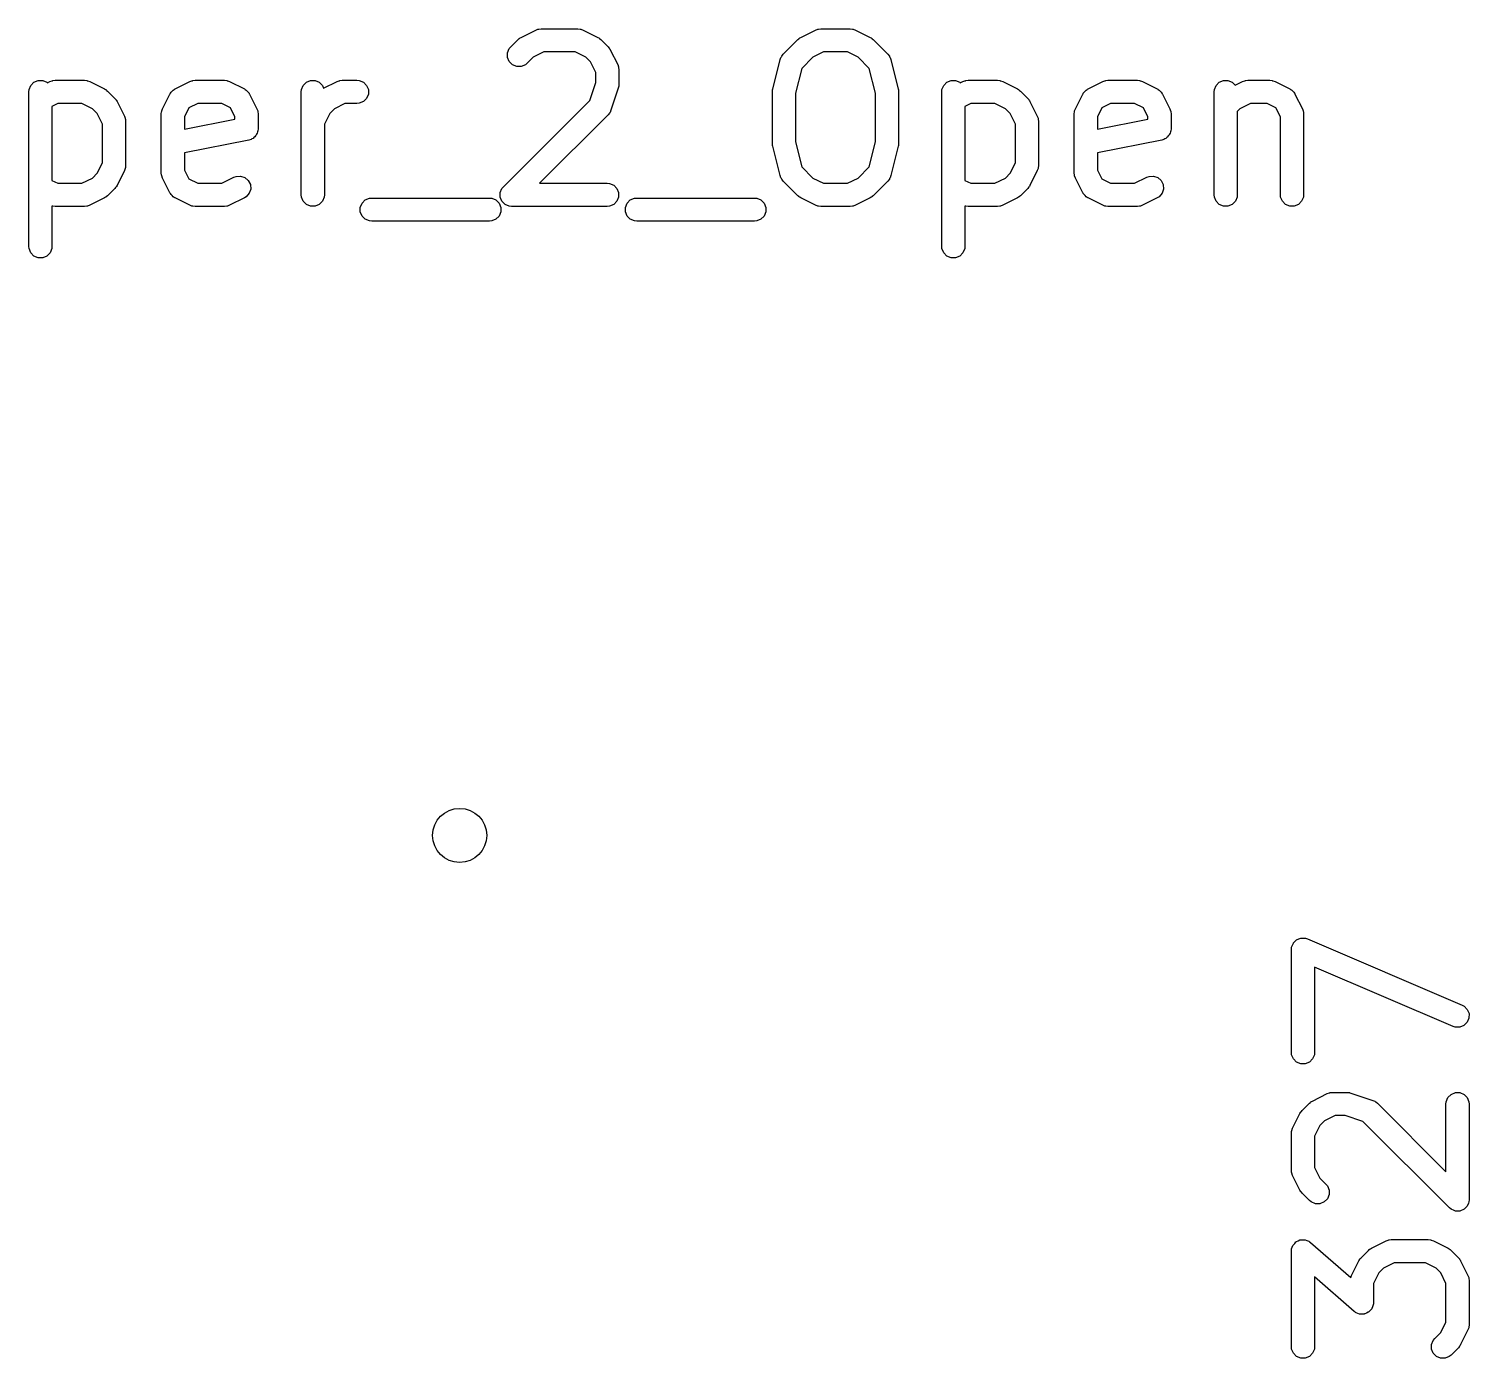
# Model space of a CAD drawing. Extents: x -0.92 to -0.05, y 0.08 to 3.3.
# Drawn here: x -0.4759 to -0.1091, y 2.5068 to 2.8455 of the extents above; entities that cross this region are included whole.
import ezdxf

# ---------------------------------------------------------------- set-up
doc = ezdxf.new("R2010")
doc.units = 0
doc.header["$MEASUREMENT"] = 0
doc.layers.add('BLACK', color=7, linetype='CONTINUOUS')

msp = doc.modelspace()

# ---------------------------------------------------------------- linework, layer by layer
at = {"layer": 'BLACK', "linetype": 'CONTINUOUS'}
for p, q in [((-0.35313, 2.84087), (-0.35125, 2.84274)), ((-0.35125, 2.84274), (-0.35103, 2.84293)), ((-0.35103, 2.84293), (-0.35097, 2.84298)), ((-0.35097, 2.84298), (-0.35089, 2.84304)), ((-0.35089, 2.84304), (-0.3508, 2.84311)), ((-0.3508, 2.84311), (-0.35073, 2.84314)), ((-0.35073, 2.84314), (-0.35048, 2.84329)), ((-0.35048, 2.84329), (-0.34673, 2.84517)), ((-0.34673, 2.84517), (-0.34619, 2.84537)), ((-0.34619, 2.84537), (-0.34609, 2.84538)), ((-0.34609, 2.84538), (-0.34599, 2.84542)), ((-0.34599, 2.84542), (-0.34541, 2.84548)), ((-0.34541, 2.84548), (-0.33604, 2.84548)), ((-0.33604, 2.84548), (-0.33546, 2.84542)), ((-0.33546, 2.84542), (-0.33537, 2.84538)), ((-0.33537, 2.84538), (-0.33526, 2.84537)), ((-0.33526, 2.84537), (-0.33472, 2.84517)), ((-0.33472, 2.84517), (-0.33097, 2.84329)), ((-0.33097, 2.84329), (-0.33072, 2.84314)), ((-0.33072, 2.84314), (-0.33065, 2.84311)), ((-0.33065, 2.84311), (-0.33057, 2.84304)), ((-0.33057, 2.84304), (-0.33048, 2.84298)), ((-0.33048, 2.84298), (-0.33043, 2.84293)), ((-0.33043, 2.84293), (-0.3302, 2.84274)), ((-0.3302, 2.84274), (-0.32833, 2.84087)), ((-0.28376, 2.83899), (-0.28001, 2.84274)), ((-0.28001, 2.84274), (-0.27978, 2.84293)), ((-0.27978, 2.84293), (-0.27973, 2.84298)), ((-0.27973, 2.84298), (-0.27964, 2.84304)), ((-0.27964, 2.84304), (-0.27956, 2.84311)), ((-0.27956, 2.84311), (-0.27949, 2.84314)), ((-0.27949, 2.84314), (-0.27924, 2.84329)), ((-0.27924, 2.84329), (-0.27549, 2.84517)), ((-0.27549, 2.84517), (-0.27495, 2.84537)), ((-0.27495, 2.84537), (-0.27485, 2.84538)), ((-0.27485, 2.84538), (-0.27475, 2.84542)), ((-0.27475, 2.84542), (-0.27417, 2.84548)), ((-0.27417, 2.84548), (-0.26667, 2.84548)), ((-0.26667, 2.84548), (-0.2661, 2.84542)), ((-0.2661, 2.84542), (-0.266, 2.84538)), ((-0.266, 2.84538), (-0.26589, 2.84537)), ((-0.26589, 2.84537), (-0.26535, 2.84517)), ((-0.26535, 2.84517), (-0.2616, 2.84329)), ((-0.2616, 2.84329), (-0.26136, 2.84314)), ((-0.26136, 2.84314), (-0.26128, 2.84311)), ((-0.26128, 2.84311), (-0.2612, 2.84304)), ((-0.2612, 2.84304), (-0.26111, 2.84298)), ((-0.26111, 2.84298), (-0.26106, 2.84293)), ((-0.26106, 2.84293), (-0.26084, 2.84274)), ((-0.26084, 2.84274), (-0.25709, 2.83899)), ((-0.35393, 2.83935), (-0.35349, 2.84042)), ((-0.35393, 2.8382), (-0.35393, 2.83935)), ((-0.35349, 2.84042), (-0.35313, 2.84087)), ((-0.34472, 2.83957), (-0.34741, 2.83823)), ((-0.33674, 2.83957), (-0.34472, 2.83957)), ((-0.33404, 2.83823), (-0.33674, 2.83957)), ((-0.32833, 2.84087), (-0.32814, 2.84064)), ((-0.32814, 2.84064), (-0.32808, 2.84059)), ((-0.32808, 2.84059), (-0.32803, 2.8405)), ((-0.32803, 2.8405), (-0.32796, 2.84042)), ((-0.32796, 2.84042), (-0.32793, 2.84035)), ((-0.32793, 2.84035), (-0.32778, 2.8401)), ((-0.32778, 2.8401), (-0.3259, 2.83635)), ((-0.28413, 2.83854), (-0.28376, 2.83899)), ((-0.27348, 2.83957), (-0.27617, 2.83823)), ((-0.26737, 2.83957), (-0.27348, 2.83957)), ((-0.26467, 2.83823), (-0.26737, 2.83957)), ((-0.25709, 2.83899), (-0.25672, 2.83854)), ((-0.35349, 2.83714), (-0.35393, 2.8382)), ((-0.35268, 2.83632), (-0.35349, 2.83714)), ((-0.35161, 2.83588), (-0.35268, 2.83632)), ((-0.35046, 2.83588), (-0.35161, 2.83588)), ((-0.3494, 2.83632), (-0.35046, 2.83588)), ((-0.34895, 2.83669), (-0.3494, 2.83632)), ((-0.34741, 2.83823), (-0.34895, 2.83669)), ((-0.33284, 2.83703), (-0.33404, 2.83823)), ((-0.33149, 2.83433), (-0.33284, 2.83703)), ((-0.3259, 2.83635), (-0.32569, 2.83581)), ((-0.32569, 2.83581), (-0.32569, 2.8357)), ((-0.32569, 2.8357), (-0.32565, 2.8356)), ((-0.32565, 2.8356), (-0.32559, 2.83503)), ((-0.28641, 2.83012), (-0.28454, 2.83762)), ((-0.28454, 2.83762), (-0.28434, 2.83816)), ((-0.28434, 2.83816), (-0.28421, 2.83834)), ((-0.28421, 2.83834), (-0.28413, 2.83854)), ((-0.27901, 2.83539), (-0.28059, 2.82904)), ((-0.27617, 2.83823), (-0.27901, 2.83539)), ((-0.26184, 2.83539), (-0.26467, 2.83823)), ((-0.26025, 2.82904), (-0.26184, 2.83539)), ((-0.25672, 2.83854), (-0.25664, 2.83834)), ((-0.25664, 2.83834), (-0.25651, 2.83816)), ((-0.25651, 2.83816), (-0.25631, 2.83762)), ((-0.25631, 2.83762), (-0.25444, 2.83012)), ((-0.47535, 2.83104), (-0.47454, 2.83186)), ((-0.47454, 2.83186), (-0.47347, 2.8323)), ((-0.47347, 2.8323), (-0.47232, 2.8323)), ((-0.47232, 2.8323), (-0.47126, 2.83186)), ((-0.47126, 2.83186), (-0.47112, 2.83172)), ((-0.47112, 2.83172), (-0.47047, 2.83204)), ((-0.47047, 2.83204), (-0.46993, 2.83225)), ((-0.46993, 2.83225), (-0.46982, 2.83226)), ((-0.46982, 2.83226), (-0.46972, 2.8323)), ((-0.46972, 2.8323), (-0.46915, 2.83236)), ((-0.46915, 2.83236), (-0.46165, 2.83236)), ((-0.46165, 2.83236), (-0.46107, 2.8323)), ((-0.46107, 2.8323), (-0.46098, 2.83226)), ((-0.46098, 2.83226), (-0.46087, 2.83225)), ((-0.46087, 2.83225), (-0.46033, 2.83204)), ((-0.46033, 2.83204), (-0.45658, 2.83017)), ((-0.4386, 2.83017), (-0.43485, 2.83204)), ((-0.43485, 2.83204), (-0.43431, 2.83225)), ((-0.43431, 2.83225), (-0.4342, 2.83226)), ((-0.4342, 2.83226), (-0.4341, 2.8323)), ((-0.4341, 2.8323), (-0.43353, 2.83236)), ((-0.43353, 2.83236), (-0.42603, 2.83236)), ((-0.42603, 2.83236), (-0.42545, 2.8323)), ((-0.42545, 2.8323), (-0.42536, 2.83226)), ((-0.42536, 2.83226), (-0.42525, 2.83225)), ((-0.42525, 2.83225), (-0.42471, 2.83204)), ((-0.42471, 2.83204), (-0.42096, 2.83017)), ((-0.40599, 2.83104), (-0.40517, 2.83186)), ((-0.40517, 2.83186), (-0.40411, 2.8323)), ((-0.40411, 2.8323), (-0.40296, 2.8323)), ((-0.40296, 2.8323), (-0.40189, 2.83186)), ((-0.40189, 2.83186), (-0.40108, 2.83104)), ((-0.40078, 2.83033), (-0.39735, 2.83204)), ((-0.39735, 2.83204), (-0.39681, 2.83225)), ((-0.39681, 2.83225), (-0.39671, 2.83226)), ((-0.39671, 2.83226), (-0.39661, 2.8323)), ((-0.39661, 2.8323), (-0.39603, 2.83236)), ((-0.39603, 2.83236), (-0.39228, 2.83236)), ((-0.39228, 2.83236), (-0.39171, 2.8323)), ((-0.39171, 2.8323), (-0.39064, 2.83186)), ((-0.39064, 2.83186), (-0.38983, 2.83104)), ((-0.333, 2.82725), (-0.33149, 2.83176)), ((-0.33149, 2.83176), (-0.33149, 2.83433)), ((-0.32559, 2.83503), (-0.32559, 2.83128)), ((-0.24288, 2.83104), (-0.24207, 2.83186)), ((-0.24207, 2.83186), (-0.241, 2.8323)), ((-0.241, 2.8323), (-0.23985, 2.8323)), ((-0.23985, 2.8323), (-0.23879, 2.83186)), ((-0.23879, 2.83186), (-0.23865, 2.83172)), ((-0.23865, 2.83172), (-0.238, 2.83204)), ((-0.238, 2.83204), (-0.23746, 2.83225)), ((-0.23746, 2.83225), (-0.23735, 2.83226)), ((-0.23735, 2.83226), (-0.23725, 2.8323)), ((-0.23725, 2.8323), (-0.23668, 2.83236)), ((-0.23668, 2.83236), (-0.22918, 2.83236)), ((-0.22918, 2.83236), (-0.2286, 2.8323)), ((-0.2286, 2.8323), (-0.2285, 2.83226)), ((-0.2285, 2.83226), (-0.2284, 2.83225)), ((-0.2284, 2.83225), (-0.22786, 2.83204)), ((-0.22786, 2.83204), (-0.22411, 2.83017)), ((-0.20613, 2.83017), (-0.20238, 2.83204)), ((-0.20238, 2.83204), (-0.20184, 2.83225)), ((-0.20184, 2.83225), (-0.20173, 2.83226)), ((-0.20173, 2.83226), (-0.20163, 2.8323)), ((-0.20163, 2.8323), (-0.20106, 2.83236)), ((-0.20106, 2.83236), (-0.19356, 2.83236)), ((-0.19356, 2.83236), (-0.19298, 2.8323)), ((-0.19298, 2.8323), (-0.19288, 2.83226)), ((-0.19288, 2.83226), (-0.19278, 2.83225)), ((-0.19278, 2.83225), (-0.19224, 2.83204)), ((-0.19224, 2.83204), (-0.18849, 2.83017)), ((-0.17352, 2.83104), (-0.1727, 2.83186)), ((-0.1727, 2.83186), (-0.17164, 2.8323)), ((-0.17164, 2.8323), (-0.17049, 2.8323)), ((-0.17049, 2.8323), (-0.16942, 2.83186)), ((-0.16942, 2.83186), (-0.16866, 2.83109)), ((-0.16866, 2.83109), (-0.16676, 2.83204)), ((-0.16676, 2.83204), (-0.16622, 2.83225)), ((-0.16622, 2.83225), (-0.16611, 2.83226)), ((-0.16611, 2.83226), (-0.16601, 2.8323)), ((-0.16601, 2.8323), (-0.16544, 2.83236)), ((-0.16544, 2.83236), (-0.15981, 2.83236)), ((-0.15981, 2.83236), (-0.15924, 2.8323)), ((-0.15924, 2.8323), (-0.15914, 2.83226)), ((-0.15914, 2.83226), (-0.15903, 2.83225)), ((-0.15903, 2.83225), (-0.15849, 2.83204)), ((-0.15849, 2.83204), (-0.15474, 2.83017)), ((-0.47585, 2.8294), (-0.47579, 2.82998)), ((-0.47585, 2.79003), (-0.47585, 2.8294)), ((-0.47579, 2.82998), (-0.47535, 2.83104)), ((-0.45658, 2.83017), (-0.45633, 2.83001)), ((-0.45633, 2.83001), (-0.45626, 2.82998)), ((-0.45626, 2.82998), (-0.45618, 2.82992)), ((-0.45618, 2.82992), (-0.45609, 2.82986)), ((-0.45609, 2.82986), (-0.45604, 2.8298)), ((-0.45604, 2.8298), (-0.45581, 2.82962)), ((-0.45581, 2.82962), (-0.45394, 2.82774)), ((-0.44179, 2.8251), (-0.43992, 2.82885)), ((-0.43992, 2.82885), (-0.43986, 2.82895)), ((-0.43986, 2.82895), (-0.43984, 2.82899)), ((-0.43984, 2.82899), (-0.43979, 2.82905)), ((-0.43979, 2.82905), (-0.43961, 2.82934)), ((-0.43961, 2.82934), (-0.43933, 2.82958)), ((-0.43933, 2.82958), (-0.43909, 2.82986)), ((-0.43909, 2.82986), (-0.4388, 2.83004)), ((-0.4388, 2.83004), (-0.43874, 2.83009)), ((-0.43874, 2.83009), (-0.43869, 2.83011)), ((-0.43869, 2.83011), (-0.4386, 2.83017)), ((-0.42096, 2.83017), (-0.42086, 2.83011)), ((-0.42086, 2.83011), (-0.42082, 2.83009)), ((-0.42082, 2.83009), (-0.42076, 2.83004)), ((-0.42076, 2.83004), (-0.42047, 2.82986)), ((-0.42047, 2.82986), (-0.42023, 2.82958)), ((-0.42023, 2.82958), (-0.41995, 2.82934)), ((-0.41995, 2.82934), (-0.41976, 2.82905)), ((-0.41976, 2.82905), (-0.41971, 2.82899)), ((-0.41971, 2.82899), (-0.4197, 2.82895)), ((-0.4197, 2.82895), (-0.41964, 2.82885)), ((-0.41964, 2.82885), (-0.41776, 2.8251)), ((-0.40648, 2.8294), (-0.40643, 2.82998)), ((-0.40648, 2.80316), (-0.40648, 2.8294)), ((-0.40643, 2.82998), (-0.40599, 2.83104)), ((-0.40108, 2.83104), (-0.40078, 2.83033)), ((-0.38983, 2.83104), (-0.38939, 2.82998)), ((-0.38939, 2.82883), (-0.38983, 2.82776)), ((-0.38939, 2.82998), (-0.38939, 2.82883)), ((-0.32574, 2.83034), (-0.32761, 2.82472)), ((-0.32568, 2.83063), (-0.32574, 2.83034)), ((-0.32565, 2.8307), (-0.32568, 2.83063)), ((-0.32564, 2.83081), (-0.32565, 2.8307)), ((-0.32561, 2.83091), (-0.32564, 2.83081)), ((-0.32559, 2.83128), (-0.32562, 2.83099)), ((-0.32562, 2.83099), (-0.32561, 2.83091)), ((-0.2865, 2.82955), (-0.28646, 2.82976)), ((-0.28649, 2.8295), (-0.2865, 2.82955)), ((-0.2865, 2.8294), (-0.28649, 2.8295)), ((-0.2865, 2.81628), (-0.2865, 2.8294)), ((-0.28646, 2.82976), (-0.28644, 2.82998)), ((-0.28644, 2.82998), (-0.28643, 2.83002)), ((-0.28643, 2.83002), (-0.28641, 2.83012)), ((-0.28059, 2.82904), (-0.28059, 2.81664)), ((-0.26025, 2.81664), (-0.26025, 2.82904)), ((-0.25444, 2.83012), (-0.25442, 2.83002)), ((-0.25442, 2.83002), (-0.2544, 2.82998)), ((-0.2544, 2.82998), (-0.25438, 2.82976)), ((-0.25438, 2.82976), (-0.25435, 2.82955)), ((-0.25435, 2.82955), (-0.25436, 2.8295)), ((-0.25436, 2.8295), (-0.25435, 2.8294)), ((-0.25435, 2.8294), (-0.25435, 2.81628)), ((-0.24338, 2.8294), (-0.24332, 2.82998)), ((-0.24338, 2.79003), (-0.24338, 2.8294)), ((-0.24332, 2.82998), (-0.24288, 2.83104)), ((-0.22411, 2.83017), (-0.22386, 2.83001)), ((-0.22386, 2.83001), (-0.22379, 2.82998)), ((-0.22379, 2.82998), (-0.22371, 2.82992)), ((-0.22371, 2.82992), (-0.22362, 2.82986)), ((-0.22362, 2.82986), (-0.22357, 2.8298)), ((-0.22357, 2.8298), (-0.22334, 2.82962)), ((-0.22334, 2.82962), (-0.22147, 2.82774)), ((-0.20932, 2.8251), (-0.20745, 2.82885)), ((-0.20745, 2.82885), (-0.20739, 2.82895)), ((-0.20739, 2.82895), (-0.20737, 2.82899)), ((-0.20737, 2.82899), (-0.20732, 2.82905)), ((-0.20732, 2.82905), (-0.20714, 2.82934)), ((-0.20714, 2.82934), (-0.20686, 2.82958)), ((-0.20686, 2.82958), (-0.20662, 2.82986)), ((-0.20662, 2.82986), (-0.20633, 2.83004)), ((-0.20633, 2.83004), (-0.20627, 2.83009)), ((-0.20627, 2.83009), (-0.20622, 2.83011)), ((-0.20622, 2.83011), (-0.20613, 2.83017)), ((-0.18849, 2.83017), (-0.18839, 2.83011)), ((-0.18839, 2.83011), (-0.18835, 2.83009)), ((-0.18835, 2.83009), (-0.18829, 2.83004)), ((-0.18829, 2.83004), (-0.188, 2.82986)), ((-0.188, 2.82986), (-0.18776, 2.82958)), ((-0.18776, 2.82958), (-0.18748, 2.82934)), ((-0.18748, 2.82934), (-0.18729, 2.82905)), ((-0.18729, 2.82905), (-0.18724, 2.82899)), ((-0.18724, 2.82899), (-0.18723, 2.82895)), ((-0.18723, 2.82895), (-0.18717, 2.82885)), ((-0.18717, 2.82885), (-0.18529, 2.8251)), ((-0.17401, 2.8294), (-0.17396, 2.82998)), ((-0.17401, 2.80316), (-0.17401, 2.8294)), ((-0.17396, 2.82998), (-0.17352, 2.83104)), ((-0.15474, 2.83017), (-0.15465, 2.83011)), ((-0.15465, 2.83011), (-0.1546, 2.83009)), ((-0.1546, 2.83009), (-0.15454, 2.83004)), ((-0.15454, 2.83004), (-0.15425, 2.82986)), ((-0.15425, 2.82986), (-0.15401, 2.82958)), ((-0.15401, 2.82958), (-0.15373, 2.82934)), ((-0.15373, 2.82934), (-0.15355, 2.82905)), ((-0.15355, 2.82905), (-0.1535, 2.82899)), ((-0.1535, 2.82899), (-0.15348, 2.82895)), ((-0.15348, 2.82895), (-0.15342, 2.82885)), ((-0.15342, 2.82885), (-0.15155, 2.8251)), ((-0.46845, 2.82645), (-0.46995, 2.8257)), ((-0.46995, 2.8257), (-0.46995, 2.80686)), ((-0.46235, 2.82645), (-0.46845, 2.82645)), ((-0.45965, 2.8251), (-0.46235, 2.82645)), ((-0.45845, 2.8239), (-0.45965, 2.8251)), ((-0.45394, 2.82774), (-0.45375, 2.82752)), ((-0.45375, 2.82752), (-0.45369, 2.82746)), ((-0.45369, 2.82746), (-0.45364, 2.82738)), ((-0.45364, 2.82738), (-0.45357, 2.82729)), ((-0.45357, 2.82729), (-0.45354, 2.82722)), ((-0.45354, 2.82722), (-0.45338, 2.82697)), ((-0.45338, 2.82697), (-0.45151, 2.82322)), ((-0.44211, 2.82378), (-0.44205, 2.82436)), ((-0.44205, 2.82436), (-0.44201, 2.82445)), ((-0.44201, 2.82445), (-0.442, 2.82456)), ((-0.442, 2.82456), (-0.44179, 2.8251)), ((-0.43508, 2.82533), (-0.4362, 2.82308)), ((-0.43283, 2.82645), (-0.43508, 2.82533)), ((-0.42673, 2.82645), (-0.43283, 2.82645)), ((-0.42448, 2.82533), (-0.42673, 2.82645)), ((-0.42336, 2.82308), (-0.42448, 2.82533)), ((-0.41776, 2.8251), (-0.41756, 2.82456)), ((-0.41756, 2.82456), (-0.41755, 2.82445)), ((-0.41755, 2.82445), (-0.41751, 2.82436)), ((-0.41751, 2.82436), (-0.41745, 2.82378)), ((-0.39803, 2.8251), (-0.39923, 2.8239)), ((-0.39534, 2.82645), (-0.39803, 2.8251)), ((-0.39228, 2.82645), (-0.39534, 2.82645)), ((-0.39171, 2.82651), (-0.39228, 2.82645)), ((-0.39064, 2.82695), (-0.39171, 2.82651)), ((-0.38983, 2.82776), (-0.39064, 2.82695)), ((-0.355, 2.80524), (-0.333, 2.82725)), ((-0.32761, 2.82472), (-0.32785, 2.82419)), ((-0.23598, 2.82645), (-0.23747, 2.8257)), ((-0.23747, 2.8257), (-0.23747, 2.80686)), ((-0.22988, 2.82645), (-0.23598, 2.82645)), ((-0.22718, 2.8251), (-0.22988, 2.82645)), ((-0.22598, 2.8239), (-0.22718, 2.8251)), ((-0.22147, 2.82774), (-0.22128, 2.82752)), ((-0.22128, 2.82752), (-0.22122, 2.82746)), ((-0.22122, 2.82746), (-0.22117, 2.82738)), ((-0.22117, 2.82738), (-0.2211, 2.82729)), ((-0.2211, 2.82729), (-0.22107, 2.82722)), ((-0.22107, 2.82722), (-0.22091, 2.82697)), ((-0.22091, 2.82697), (-0.21904, 2.82322)), ((-0.20963, 2.82378), (-0.20958, 2.82436)), ((-0.20958, 2.82436), (-0.20954, 2.82445)), ((-0.20954, 2.82445), (-0.20953, 2.82456)), ((-0.20953, 2.82456), (-0.20932, 2.8251)), ((-0.20261, 2.82533), (-0.20373, 2.82308)), ((-0.20036, 2.82645), (-0.20261, 2.82533)), ((-0.19426, 2.82645), (-0.20036, 2.82645)), ((-0.19201, 2.82533), (-0.19426, 2.82645)), ((-0.19089, 2.82308), (-0.19201, 2.82533)), ((-0.18529, 2.8251), (-0.18509, 2.82456)), ((-0.18509, 2.82456), (-0.18508, 2.82445)), ((-0.18508, 2.82445), (-0.18504, 2.82436)), ((-0.18504, 2.82436), (-0.18498, 2.82378)), ((-0.16744, 2.8251), (-0.16811, 2.82443)), ((-0.16811, 2.82443), (-0.16811, 2.80316)), ((-0.16474, 2.82645), (-0.16744, 2.8251)), ((-0.16051, 2.82645), (-0.16474, 2.82645)), ((-0.15826, 2.82533), (-0.16051, 2.82645)), ((-0.15714, 2.82308), (-0.15826, 2.82533)), ((-0.15155, 2.8251), (-0.15134, 2.82456)), ((-0.15134, 2.82456), (-0.15133, 2.82445)), ((-0.15133, 2.82445), (-0.15129, 2.82436)), ((-0.15129, 2.82436), (-0.15124, 2.82378)), ((-0.4571, 2.82121), (-0.45845, 2.8239)), ((-0.4571, 2.81135), (-0.4571, 2.82121)), ((-0.45151, 2.82322), (-0.4513, 2.82268)), ((-0.4513, 2.82268), (-0.4513, 2.82258)), ((-0.4513, 2.82258), (-0.45125, 2.82248)), ((-0.45125, 2.82248), (-0.4512, 2.8219)), ((-0.4512, 2.8219), (-0.4512, 2.81066)), ((-0.44211, 2.80878), (-0.44211, 2.82378)), ((-0.4362, 2.82308), (-0.4362, 2.81988)), ((-0.4362, 2.81988), (-0.42336, 2.82245)), ((-0.42336, 2.82245), (-0.42336, 2.82308)), ((-0.41745, 2.82378), (-0.41745, 2.82003)), ((-0.39923, 2.8239), (-0.40058, 2.82121)), ((-0.40058, 2.82121), (-0.40058, 2.80316)), ((-0.32833, 2.82357), (-0.34578, 2.80611)), ((-0.32796, 2.82401), (-0.32833, 2.82357)), ((-0.32792, 2.82411), (-0.32796, 2.82401)), ((-0.32785, 2.82419), (-0.32792, 2.82411)), ((-0.22463, 2.82121), (-0.22598, 2.8239)), ((-0.22463, 2.81135), (-0.22463, 2.82121)), ((-0.21904, 2.82322), (-0.21883, 2.82268)), ((-0.21883, 2.82268), (-0.21882, 2.82258)), ((-0.21882, 2.82258), (-0.21878, 2.82248)), ((-0.21878, 2.82248), (-0.21873, 2.8219)), ((-0.21873, 2.8219), (-0.21873, 2.81066)), ((-0.20963, 2.80878), (-0.20963, 2.82378)), ((-0.20373, 2.82308), (-0.20373, 2.81988)), ((-0.20373, 2.81988), (-0.19089, 2.82245)), ((-0.19089, 2.82245), (-0.19089, 2.82308)), ((-0.18498, 2.82378), (-0.18498, 2.82003)), ((-0.15714, 2.80316), (-0.15714, 2.82308)), ((-0.15124, 2.82378), (-0.15124, 2.80316)), ((-0.41983, 2.81713), (-0.4362, 2.81386)), ((-0.41927, 2.8173), (-0.41983, 2.81713)), ((-0.41903, 2.81746), (-0.41927, 2.8173)), ((-0.41876, 2.81757), (-0.41903, 2.81746)), ((-0.41856, 2.81778), (-0.41876, 2.81757)), ((-0.41831, 2.81794), (-0.41856, 2.81778)), ((-0.41815, 2.81818), (-0.41831, 2.81794)), ((-0.41795, 2.81839), (-0.41815, 2.81818)), ((-0.41784, 2.81866), (-0.41795, 2.81839)), ((-0.41768, 2.8189), (-0.41784, 2.81866)), ((-0.41762, 2.81919), (-0.41768, 2.8189)), ((-0.41751, 2.81945), (-0.41762, 2.81919)), ((-0.41745, 2.82003), (-0.41751, 2.81945)), ((-0.18735, 2.81713), (-0.20373, 2.81386)), ((-0.1868, 2.8173), (-0.18735, 2.81713)), ((-0.18656, 2.81746), (-0.1868, 2.8173)), ((-0.18629, 2.81757), (-0.18656, 2.81746)), ((-0.18609, 2.81778), (-0.18629, 2.81757)), ((-0.18584, 2.81794), (-0.18609, 2.81778)), ((-0.18568, 2.81818), (-0.18584, 2.81794)), ((-0.18548, 2.81839), (-0.18568, 2.81818)), ((-0.18537, 2.81866), (-0.18548, 2.81839)), ((-0.1852, 2.8189), (-0.18537, 2.81866)), ((-0.18515, 2.81919), (-0.1852, 2.8189)), ((-0.18504, 2.81945), (-0.18515, 2.81919)), ((-0.18498, 2.82003), (-0.18504, 2.81945)), ((-0.4362, 2.81386), (-0.4362, 2.80948)), ((-0.28649, 2.81618), (-0.2865, 2.81628)), ((-0.2865, 2.81614), (-0.28649, 2.81618)), ((-0.28646, 2.81592), (-0.2865, 2.81614)), ((-0.28644, 2.8157), (-0.28646, 2.81592)), ((-0.28643, 2.81566), (-0.28644, 2.8157)), ((-0.28641, 2.81556), (-0.28643, 2.81566)), ((-0.28454, 2.80806), (-0.28641, 2.81556)), ((-0.28059, 2.81664), (-0.27901, 2.81029)), ((-0.26184, 2.81029), (-0.26025, 2.81664)), ((-0.25444, 2.81556), (-0.25631, 2.80806)), ((-0.25442, 2.81566), (-0.25444, 2.81556)), ((-0.2544, 2.8157), (-0.25442, 2.81566)), ((-0.25438, 2.81592), (-0.2544, 2.8157)), ((-0.25435, 2.81614), (-0.25438, 2.81592)), ((-0.25435, 2.81628), (-0.25436, 2.81618)), ((-0.25436, 2.81618), (-0.25435, 2.81614)), ((-0.20373, 2.81386), (-0.20373, 2.80948)), ((-0.45845, 2.80866), (-0.4571, 2.81135)), ((-0.4513, 2.80988), (-0.45151, 2.80934)), ((-0.45125, 2.81008), (-0.4513, 2.80998)), ((-0.4513, 2.80998), (-0.4513, 2.80988)), ((-0.4512, 2.81066), (-0.45125, 2.81008)), ((-0.27901, 2.81029), (-0.27617, 2.80746)), ((-0.26467, 2.80746), (-0.26184, 2.81029)), ((-0.22598, 2.80866), (-0.22463, 2.81135)), ((-0.21883, 2.80988), (-0.21904, 2.80934)), ((-0.21882, 2.80998), (-0.21883, 2.80988)), ((-0.21878, 2.81008), (-0.21882, 2.80998)), ((-0.21873, 2.81066), (-0.21878, 2.81008)), ((-0.46995, 2.80686), (-0.46845, 2.80611)), ((-0.46845, 2.80611), (-0.46235, 2.80611)), ((-0.46235, 2.80611), (-0.45965, 2.80746)), ((-0.45965, 2.80746), (-0.45845, 2.80866)), ((-0.45151, 2.80934), (-0.45338, 2.80559)), ((-0.44205, 2.80821), (-0.44211, 2.80878)), ((-0.44201, 2.80811), (-0.44205, 2.80821)), ((-0.442, 2.808), (-0.44201, 2.80811)), ((-0.44179, 2.80746), (-0.442, 2.808)), ((-0.43992, 2.80371), (-0.44179, 2.80746)), ((-0.4362, 2.80948), (-0.43508, 2.80723)), ((-0.43508, 2.80723), (-0.43283, 2.80611)), ((-0.43283, 2.80611), (-0.42673, 2.80611)), ((-0.42673, 2.80611), (-0.4236, 2.80767)), ((-0.4236, 2.80767), (-0.42306, 2.80788)), ((-0.42306, 2.80788), (-0.42191, 2.80796)), ((-0.42191, 2.80796), (-0.42082, 2.8076)), ((-0.42082, 2.8076), (-0.41995, 2.80684)), ((-0.41995, 2.80684), (-0.41943, 2.80581)), ((-0.34578, 2.80611), (-0.32854, 2.80611)), ((-0.32854, 2.80611), (-0.32797, 2.80605)), ((-0.32797, 2.80605), (-0.3269, 2.80561)), ((-0.28434, 2.80752), (-0.28454, 2.80806)), ((-0.28421, 2.80734), (-0.28434, 2.80752)), ((-0.28413, 2.80714), (-0.28421, 2.80734)), ((-0.28376, 2.80669), (-0.28413, 2.80714)), ((-0.28001, 2.80294), (-0.28376, 2.80669)), ((-0.27617, 2.80746), (-0.27348, 2.80611)), ((-0.27348, 2.80611), (-0.26737, 2.80611)), ((-0.26737, 2.80611), (-0.26467, 2.80746)), ((-0.25709, 2.80669), (-0.26084, 2.80294)), ((-0.25672, 2.80714), (-0.25709, 2.80669)), ((-0.25664, 2.80734), (-0.25672, 2.80714)), ((-0.25651, 2.80752), (-0.25664, 2.80734)), ((-0.25631, 2.80806), (-0.25651, 2.80752)), ((-0.23747, 2.80686), (-0.23598, 2.80611)), ((-0.23598, 2.80611), (-0.22988, 2.80611)), ((-0.22988, 2.80611), (-0.22718, 2.80746)), ((-0.22718, 2.80746), (-0.22598, 2.80866)), ((-0.21904, 2.80934), (-0.22091, 2.80559)), ((-0.20958, 2.80821), (-0.20963, 2.80878)), ((-0.20954, 2.80811), (-0.20958, 2.80821)), ((-0.20953, 2.808), (-0.20954, 2.80811)), ((-0.20932, 2.80746), (-0.20953, 2.808)), ((-0.20745, 2.80371), (-0.20932, 2.80746)), ((-0.20373, 2.80948), (-0.20261, 2.80723)), ((-0.20261, 2.80723), (-0.20036, 2.80611)), ((-0.20036, 2.80611), (-0.19426, 2.80611)), ((-0.19426, 2.80611), (-0.19113, 2.80767)), ((-0.19113, 2.80767), (-0.19059, 2.80788)), ((-0.19059, 2.80788), (-0.18944, 2.80796)), ((-0.18944, 2.80796), (-0.18835, 2.8076)), ((-0.18835, 2.8076), (-0.18748, 2.80684)), ((-0.18748, 2.80684), (-0.18696, 2.80581)), ((-0.45658, 2.80239), (-0.46033, 2.80052)), ((-0.45633, 2.80255), (-0.45658, 2.80239)), ((-0.45626, 2.80258), (-0.45633, 2.80255)), ((-0.45618, 2.80264), (-0.45626, 2.80258)), ((-0.45609, 2.8027), (-0.45618, 2.80264)), ((-0.45604, 2.80276), (-0.45609, 2.8027)), ((-0.45581, 2.80294), (-0.45604, 2.80276)), ((-0.45394, 2.80482), (-0.45581, 2.80294)), ((-0.45375, 2.80504), (-0.45394, 2.80482)), ((-0.45369, 2.8051), (-0.45375, 2.80504)), ((-0.45364, 2.80518), (-0.45369, 2.8051)), ((-0.45357, 2.80527), (-0.45364, 2.80518)), ((-0.45354, 2.80534), (-0.45357, 2.80527)), ((-0.45338, 2.80559), (-0.45354, 2.80534)), ((-0.43986, 2.80361), (-0.43992, 2.80371)), ((-0.43984, 2.80357), (-0.43986, 2.80361)), ((-0.43979, 2.80351), (-0.43984, 2.80357)), ((-0.43961, 2.80322), (-0.43979, 2.80351)), ((-0.43933, 2.80298), (-0.43961, 2.80322)), ((-0.43909, 2.8027), (-0.43933, 2.80298)), ((-0.4388, 2.80252), (-0.43909, 2.8027)), ((-0.43874, 2.80247), (-0.4388, 2.80252)), ((-0.43869, 2.80245), (-0.43874, 2.80247)), ((-0.4386, 2.80239), (-0.43869, 2.80245)), ((-0.43485, 2.80052), (-0.4386, 2.80239)), ((-0.42096, 2.80239), (-0.42471, 2.80052)), ((-0.42047, 2.8027), (-0.42096, 2.80239)), ((-0.41971, 2.80357), (-0.42047, 2.8027)), ((-0.41935, 2.80466), (-0.41971, 2.80357)), ((-0.41943, 2.80581), (-0.41935, 2.80466)), ((-0.40643, 2.80258), (-0.40648, 2.80316)), ((-0.40599, 2.80152), (-0.40643, 2.80258)), ((-0.40064, 2.80258), (-0.40108, 2.80152)), ((-0.40058, 2.80316), (-0.40064, 2.80258)), ((-0.39017, 2.80186), (-0.38911, 2.8023)), ((-0.38911, 2.8023), (-0.38853, 2.80236)), ((-0.38853, 2.80236), (-0.35854, 2.80236)), ((-0.35854, 2.80236), (-0.35796, 2.8023)), ((-0.35796, 2.8023), (-0.3569, 2.80186)), ((-0.35581, 2.80373), (-0.35537, 2.8048)), ((-0.35581, 2.80258), (-0.35581, 2.80373)), ((-0.35537, 2.80152), (-0.35581, 2.80258)), ((-0.35537, 2.8048), (-0.355, 2.80524)), ((-0.3269, 2.80561), (-0.32609, 2.8048)), ((-0.32609, 2.8048), (-0.32565, 2.80373)), ((-0.32565, 2.80258), (-0.32609, 2.80152)), ((-0.32565, 2.80373), (-0.32565, 2.80258)), ((-0.32268, 2.80186), (-0.32162, 2.8023)), ((-0.32162, 2.8023), (-0.32104, 2.80236)), ((-0.32104, 2.80236), (-0.29105, 2.80236)), ((-0.29105, 2.80236), (-0.29047, 2.8023)), ((-0.29047, 2.8023), (-0.28941, 2.80186)), ((-0.27978, 2.80276), (-0.28001, 2.80294)), ((-0.27973, 2.8027), (-0.27978, 2.80276)), ((-0.27964, 2.80264), (-0.27973, 2.8027)), ((-0.27956, 2.80258), (-0.27964, 2.80264)), ((-0.27949, 2.80255), (-0.27956, 2.80258)), ((-0.27924, 2.80239), (-0.27949, 2.80255)), ((-0.27549, 2.80052), (-0.27924, 2.80239)), ((-0.2616, 2.80239), (-0.26535, 2.80052)), ((-0.26136, 2.80255), (-0.2616, 2.80239)), ((-0.26128, 2.80258), (-0.26136, 2.80255)), ((-0.2612, 2.80264), (-0.26128, 2.80258)), ((-0.26111, 2.8027), (-0.2612, 2.80264)), ((-0.26106, 2.80276), (-0.26111, 2.8027)), ((-0.26084, 2.80294), (-0.26106, 2.80276)), ((-0.22411, 2.80239), (-0.22786, 2.80052)), ((-0.22386, 2.80255), (-0.22411, 2.80239)), ((-0.22379, 2.80258), (-0.22386, 2.80255)), ((-0.22371, 2.80264), (-0.22379, 2.80258)), ((-0.22362, 2.8027), (-0.22371, 2.80264)), ((-0.22357, 2.80276), (-0.22362, 2.8027)), ((-0.22334, 2.80294), (-0.22357, 2.80276)), ((-0.22147, 2.80482), (-0.22334, 2.80294)), ((-0.22128, 2.80504), (-0.22147, 2.80482)), ((-0.22122, 2.8051), (-0.22128, 2.80504)), ((-0.22117, 2.80518), (-0.22122, 2.8051)), ((-0.2211, 2.80527), (-0.22117, 2.80518)), ((-0.22107, 2.80534), (-0.2211, 2.80527)), ((-0.22091, 2.80559), (-0.22107, 2.80534)), ((-0.20739, 2.80361), (-0.20745, 2.80371)), ((-0.20737, 2.80357), (-0.20739, 2.80361)), ((-0.20732, 2.80351), (-0.20737, 2.80357)), ((-0.20714, 2.80322), (-0.20732, 2.80351)), ((-0.20686, 2.80298), (-0.20714, 2.80322)), ((-0.20662, 2.8027), (-0.20686, 2.80298)), ((-0.20633, 2.80252), (-0.20662, 2.8027)), ((-0.20627, 2.80247), (-0.20633, 2.80252)), ((-0.20622, 2.80245), (-0.20627, 2.80247)), ((-0.20613, 2.80239), (-0.20622, 2.80245)), ((-0.20238, 2.80052), (-0.20613, 2.80239)), ((-0.18849, 2.80239), (-0.19224, 2.80052)), ((-0.188, 2.8027), (-0.18849, 2.80239)), ((-0.18724, 2.80357), (-0.188, 2.8027)), ((-0.18688, 2.80466), (-0.18724, 2.80357)), ((-0.18696, 2.80581), (-0.18688, 2.80466)), ((-0.17396, 2.80258), (-0.17401, 2.80316)), ((-0.17352, 2.80152), (-0.17396, 2.80258)), ((-0.16817, 2.80258), (-0.16861, 2.80152)), ((-0.16811, 2.80316), (-0.16817, 2.80258)), ((-0.15708, 2.80258), (-0.15714, 2.80316)), ((-0.15664, 2.80152), (-0.15708, 2.80258)), ((-0.15129, 2.80258), (-0.15173, 2.80152)), ((-0.15124, 2.80316), (-0.15129, 2.80258)), ((-0.46993, 2.80031), (-0.46995, 2.80032)), ((-0.46995, 2.80032), (-0.46995, 2.79003)), ((-0.46982, 2.8003), (-0.46993, 2.80031)), ((-0.46972, 2.80026), (-0.46982, 2.8003)), ((-0.46915, 2.8002), (-0.46972, 2.80026)), ((-0.46165, 2.8002), (-0.46915, 2.8002)), ((-0.46107, 2.80026), (-0.46165, 2.8002)), ((-0.46098, 2.8003), (-0.46107, 2.80026)), ((-0.46087, 2.80031), (-0.46098, 2.8003)), ((-0.46033, 2.80052), (-0.46087, 2.80031)), ((-0.43431, 2.80031), (-0.43485, 2.80052)), ((-0.4342, 2.8003), (-0.43431, 2.80031)), ((-0.4341, 2.80026), (-0.4342, 2.8003)), ((-0.43353, 2.8002), (-0.4341, 2.80026)), ((-0.42603, 2.8002), (-0.43353, 2.8002)), ((-0.42545, 2.80026), (-0.42603, 2.8002)), ((-0.42536, 2.8003), (-0.42545, 2.80026)), ((-0.42525, 2.80031), (-0.42536, 2.8003)), ((-0.42471, 2.80052), (-0.42525, 2.80031)), ((-0.40517, 2.8007), (-0.40599, 2.80152)), ((-0.40411, 2.80026), (-0.40517, 2.8007)), ((-0.40296, 2.80026), (-0.40411, 2.80026)), ((-0.40189, 2.8007), (-0.40296, 2.80026)), ((-0.40108, 2.80152), (-0.40189, 2.8007)), ((-0.39143, 2.79998), (-0.39099, 2.80105)), ((-0.39143, 2.79883), (-0.39143, 2.79998)), ((-0.39099, 2.79777), (-0.39143, 2.79883)), ((-0.39099, 2.80105), (-0.39017, 2.80186)), ((-0.3569, 2.80186), (-0.35608, 2.80105)), ((-0.35608, 2.80105), (-0.35564, 2.79998)), ((-0.35564, 2.79883), (-0.35608, 2.79777)), ((-0.35564, 2.79998), (-0.35564, 2.79883)), ((-0.35455, 2.8007), (-0.35537, 2.80152)), ((-0.35349, 2.80026), (-0.35455, 2.8007)), ((-0.35291, 2.8002), (-0.35349, 2.80026)), ((-0.32854, 2.8002), (-0.35291, 2.8002)), ((-0.32797, 2.80026), (-0.32854, 2.8002)), ((-0.3269, 2.8007), (-0.32797, 2.80026)), ((-0.32609, 2.80152), (-0.3269, 2.8007)), ((-0.32394, 2.79998), (-0.3235, 2.80105)), ((-0.32394, 2.79883), (-0.32394, 2.79998)), ((-0.3235, 2.79777), (-0.32394, 2.79883)), ((-0.3235, 2.80105), (-0.32268, 2.80186)), ((-0.28941, 2.80186), (-0.28859, 2.80105)), ((-0.28859, 2.80105), (-0.28815, 2.79998)), ((-0.28815, 2.79883), (-0.28859, 2.79777)), ((-0.28815, 2.79998), (-0.28815, 2.79883)), ((-0.27495, 2.80031), (-0.27549, 2.80052)), ((-0.27485, 2.8003), (-0.27495, 2.80031)), ((-0.27475, 2.80026), (-0.27485, 2.8003)), ((-0.27417, 2.8002), (-0.27475, 2.80026)), ((-0.26667, 2.8002), (-0.27417, 2.8002)), ((-0.2661, 2.80026), (-0.26667, 2.8002)), ((-0.266, 2.8003), (-0.2661, 2.80026)), ((-0.26589, 2.80031), (-0.266, 2.8003)), ((-0.26535, 2.80052), (-0.26589, 2.80031)), ((-0.23746, 2.80031), (-0.23747, 2.80032)), ((-0.23747, 2.80032), (-0.23747, 2.79003)), ((-0.23735, 2.8003), (-0.23746, 2.80031)), ((-0.23725, 2.80026), (-0.23735, 2.8003)), ((-0.23668, 2.8002), (-0.23725, 2.80026)), ((-0.22918, 2.8002), (-0.23668, 2.8002)), ((-0.2286, 2.80026), (-0.22918, 2.8002)), ((-0.2285, 2.8003), (-0.2286, 2.80026)), ((-0.2284, 2.80031), (-0.2285, 2.8003)), ((-0.22786, 2.80052), (-0.2284, 2.80031)), ((-0.20184, 2.80031), (-0.20238, 2.80052)), ((-0.20173, 2.8003), (-0.20184, 2.80031)), ((-0.20163, 2.80026), (-0.20173, 2.8003)), ((-0.20106, 2.8002), (-0.20163, 2.80026)), ((-0.19356, 2.8002), (-0.20106, 2.8002)), ((-0.19298, 2.80026), (-0.19356, 2.8002)), ((-0.19288, 2.8003), (-0.19298, 2.80026)), ((-0.19278, 2.80031), (-0.19288, 2.8003)), ((-0.19224, 2.80052), (-0.19278, 2.80031)), ((-0.1727, 2.8007), (-0.17352, 2.80152)), ((-0.17164, 2.80026), (-0.1727, 2.8007)), ((-0.17049, 2.80026), (-0.17164, 2.80026)), ((-0.16942, 2.8007), (-0.17049, 2.80026)), ((-0.16861, 2.80152), (-0.16942, 2.8007)), ((-0.15583, 2.8007), (-0.15664, 2.80152)), ((-0.15476, 2.80026), (-0.15583, 2.8007)), ((-0.15361, 2.80026), (-0.15476, 2.80026)), ((-0.15255, 2.8007), (-0.15361, 2.80026)), ((-0.15173, 2.80152), (-0.15255, 2.8007)), ((-0.39017, 2.79695), (-0.39099, 2.79777)), ((-0.38911, 2.79651), (-0.39017, 2.79695)), ((-0.38853, 2.79645), (-0.38911, 2.79651)), ((-0.35854, 2.79645), (-0.38853, 2.79645)), ((-0.35796, 2.79651), (-0.35854, 2.79645)), ((-0.3569, 2.79695), (-0.35796, 2.79651)), ((-0.35608, 2.79777), (-0.3569, 2.79695)), ((-0.32268, 2.79695), (-0.3235, 2.79777)), ((-0.32162, 2.79651), (-0.32268, 2.79695)), ((-0.32104, 2.79645), (-0.32162, 2.79651)), ((-0.29105, 2.79645), (-0.32104, 2.79645)), ((-0.29047, 2.79651), (-0.29105, 2.79645)), ((-0.28941, 2.79695), (-0.29047, 2.79651)), ((-0.28859, 2.79777), (-0.28941, 2.79695)), ((-0.47579, 2.78946), (-0.47585, 2.79003)), ((-0.47535, 2.78839), (-0.47579, 2.78946)), ((-0.47454, 2.78758), (-0.47535, 2.78839)), ((-0.47044, 2.78839), (-0.47126, 2.78758)), ((-0.47, 2.78946), (-0.47044, 2.78839)), ((-0.46995, 2.79003), (-0.47, 2.78946)), ((-0.24332, 2.78946), (-0.24338, 2.79003)), ((-0.24288, 2.78839), (-0.24332, 2.78946)), ((-0.24207, 2.78758), (-0.24288, 2.78839)), ((-0.23797, 2.78839), (-0.23879, 2.78758)), ((-0.23753, 2.78946), (-0.23797, 2.78839)), ((-0.23747, 2.79003), (-0.23753, 2.78946)), ((-0.47347, 2.78714), (-0.47454, 2.78758)), ((-0.47232, 2.78714), (-0.47347, 2.78714)), ((-0.47126, 2.78758), (-0.47232, 2.78714)), ((-0.241, 2.78714), (-0.24207, 2.78758)), ((-0.23985, 2.78714), (-0.241, 2.78714)), ((-0.23879, 2.78758), (-0.23985, 2.78714)), ((-0.15427, 2.61151), (-0.15405, 2.61203)), ((-0.15405, 2.61203), (-0.15384, 2.61254)), ((-0.15384, 2.61254), (-0.15383, 2.61256)), ((-0.15383, 2.61256), (-0.15382, 2.61257)), ((-0.15382, 2.61257), (-0.15342, 2.61296)), ((-0.15342, 2.61296), (-0.15303, 2.61336)), ((-0.15303, 2.61336), (-0.15301, 2.61336)), ((-0.15301, 2.61336), (-0.153, 2.61338)), ((-0.153, 2.61338), (-0.15248, 2.61358)), ((-0.15248, 2.61358), (-0.15196, 2.6138)), ((-0.15196, 2.6138), (-0.15194, 2.6138)), ((-0.15194, 2.6138), (-0.15193, 2.6138)), ((-0.15193, 2.6138), (-0.15137, 2.6138)), ((-0.15137, 2.6138), (-0.15081, 2.6138)), ((-0.15081, 2.6138), (-0.15079, 2.61379)), ((-0.15079, 2.61379), (-0.15077, 2.61379)), ((-0.15077, 2.61379), (-0.15022, 2.61362)), ((-0.15022, 2.61362), (-0.11085, 2.59674)), ((-0.15434, 2.6109), (-0.15428, 2.61148)), ((-0.15434, 2.58466), (-0.15434, 2.6109)), ((-0.15428, 2.61148), (-0.15427, 2.61149)), ((-0.15427, 2.61149), (-0.15427, 2.61151)), ((-0.11318, 2.59131), (-0.14843, 2.60642)), ((-0.14843, 2.60642), (-0.14843, 2.58466)), ((-0.11085, 2.59674), (-0.11034, 2.59646)), ((-0.11034, 2.59646), (-0.10954, 2.59564)), ((-0.10913, 2.59342), (-0.10958, 2.59236)), ((-0.10954, 2.59564), (-0.10911, 2.59457)), ((-0.10911, 2.59457), (-0.10913, 2.59342)), ((-0.11263, 2.59114), (-0.11318, 2.59131)), ((-0.11147, 2.59113), (-0.11263, 2.59114)), ((-0.1104, 2.59155), (-0.11147, 2.59113)), ((-0.10958, 2.59236), (-0.1104, 2.59155)), ((-0.15428, 2.58408), (-0.15434, 2.58466)), ((-0.15384, 2.58301), (-0.15428, 2.58408)), ((-0.15303, 2.5822), (-0.15384, 2.58301)), ((-0.15196, 2.58176), (-0.15303, 2.5822)), ((-0.14974, 2.5822), (-0.15081, 2.58176)), ((-0.14893, 2.58301), (-0.14974, 2.5822)), ((-0.14849, 2.58408), (-0.14893, 2.58301)), ((-0.14843, 2.58466), (-0.14849, 2.58408)), ((-0.15081, 2.58176), (-0.15196, 2.58176)), ((-0.1516, 2.56987), (-0.14972, 2.57174)), ((-0.14972, 2.57174), (-0.1495, 2.57193)), ((-0.1495, 2.57193), (-0.14945, 2.57199)), ((-0.14945, 2.57199), (-0.14936, 2.57205)), ((-0.14936, 2.57205), (-0.14928, 2.57211)), ((-0.14928, 2.57211), (-0.1492, 2.57214)), ((-0.1492, 2.57214), (-0.14896, 2.5723)), ((-0.14896, 2.5723), (-0.14521, 2.57417)), ((-0.14521, 2.57417), (-0.14467, 2.57438)), ((-0.14467, 2.57438), (-0.14456, 2.57439)), ((-0.14456, 2.57439), (-0.14446, 2.57443)), ((-0.14446, 2.57443), (-0.14389, 2.57448)), ((-0.14389, 2.57448), (-0.14014, 2.57448)), ((-0.14014, 2.57448), (-0.13984, 2.57446)), ((-0.13984, 2.57446), (-0.13977, 2.57446)), ((-0.13977, 2.57446), (-0.13966, 2.57444)), ((-0.13966, 2.57444), (-0.13956, 2.57443)), ((-0.13956, 2.57443), (-0.13949, 2.5744)), ((-0.13949, 2.5744), (-0.1392, 2.57433)), ((-0.1392, 2.57433), (-0.13358, 2.57246)), ((-0.13358, 2.57246), (-0.13305, 2.57222)), ((-0.13305, 2.57222), (-0.13297, 2.57215)), ((-0.13297, 2.57215), (-0.13287, 2.57211)), ((-0.13287, 2.57211), (-0.13242, 2.57174)), ((-0.13242, 2.57174), (-0.11497, 2.55429)), ((-0.11497, 2.57153), (-0.11491, 2.57211)), ((-0.11497, 2.55429), (-0.11497, 2.57153)), ((-0.11491, 2.57211), (-0.11447, 2.57317)), ((-0.11447, 2.57317), (-0.11366, 2.57399)), ((-0.11366, 2.57399), (-0.11259, 2.57443)), ((-0.11259, 2.57443), (-0.11144, 2.57443)), ((-0.11144, 2.57443), (-0.11037, 2.57399)), ((-0.11037, 2.57399), (-0.10956, 2.57317)), ((-0.10956, 2.57317), (-0.10912, 2.57211)), ((-0.10912, 2.57211), (-0.10906, 2.57153)), ((-0.10906, 2.57153), (-0.10906, 2.54716)), ((-0.15403, 2.56535), (-0.15215, 2.5691)), ((-0.15215, 2.5691), (-0.152, 2.56935)), ((-0.152, 2.56935), (-0.15197, 2.56942)), ((-0.15197, 2.56942), (-0.1519, 2.5695)), ((-0.1519, 2.5695), (-0.15184, 2.56959)), ((-0.15184, 2.56959), (-0.15178, 2.56964)), ((-0.15178, 2.56964), (-0.1516, 2.56987)), ((-0.14319, 2.56858), (-0.14589, 2.56723)), ((-0.14062, 2.56858), (-0.14319, 2.56858)), ((-0.13611, 2.56708), (-0.14062, 2.56858)), ((-0.15434, 2.56403), (-0.15428, 2.56461)), ((-0.15434, 2.55466), (-0.15434, 2.56403)), ((-0.15428, 2.56461), (-0.15424, 2.56471)), ((-0.15424, 2.56471), (-0.15423, 2.56481)), ((-0.15423, 2.56481), (-0.15403, 2.56535)), ((-0.14708, 2.56603), (-0.14843, 2.56334)), ((-0.14589, 2.56723), (-0.14708, 2.56603)), ((-0.1141, 2.54507), (-0.13611, 2.56708)), ((-0.14843, 2.56334), (-0.14843, 2.55536)), ((-0.15428, 2.55408), (-0.15434, 2.55466)), ((-0.15424, 2.55398), (-0.15428, 2.55408)), ((-0.15423, 2.55388), (-0.15424, 2.55398)), ((-0.15403, 2.55334), (-0.15423, 2.55388)), ((-0.15215, 2.54959), (-0.15403, 2.55334)), ((-0.14843, 2.55536), (-0.14708, 2.55266)), ((-0.152, 2.54934), (-0.15215, 2.54959)), ((-0.15197, 2.54927), (-0.152, 2.54934)), ((-0.1519, 2.54919), (-0.15197, 2.54927)), ((-0.15184, 2.5491), (-0.1519, 2.54919)), ((-0.14708, 2.55266), (-0.14555, 2.55112)), ((-0.14555, 2.55112), (-0.14518, 2.55068)), ((-0.14518, 2.55068), (-0.14474, 2.54961)), ((-0.14474, 2.54961), (-0.14474, 2.54846)), ((-0.15178, 2.54905), (-0.15184, 2.5491)), ((-0.1516, 2.54882), (-0.15178, 2.54905)), ((-0.14972, 2.54695), (-0.1516, 2.54882)), ((-0.14928, 2.54658), (-0.14972, 2.54695)), ((-0.14821, 2.54614), (-0.14928, 2.54658)), ((-0.14706, 2.54614), (-0.14821, 2.54614)), ((-0.146, 2.54658), (-0.14706, 2.54614)), ((-0.14518, 2.54739), (-0.146, 2.54658)), ((-0.14474, 2.54846), (-0.14518, 2.54739)), ((-0.10956, 2.54552), (-0.11037, 2.5447)), ((-0.10925, 2.54627), (-0.10956, 2.54552)), ((-0.10912, 2.54658), (-0.10925, 2.54627)), ((-0.10906, 2.54716), (-0.10912, 2.54658)), ((-0.11366, 2.5447), (-0.1141, 2.54507)), ((-0.1129, 2.54439), (-0.11366, 2.5447)), ((-0.11259, 2.54426), (-0.1129, 2.54439)), ((-0.11144, 2.54426), (-0.11259, 2.54426)), ((-0.11259, 2.54426), (-0.11259, 2.54426)), ((-0.11037, 2.5447), (-0.11144, 2.54426)), ((-0.15429, 2.53447), (-0.15428, 2.53461)), ((-0.15428, 2.53461), (-0.1541, 2.53506)), ((-0.1541, 2.53506), (-0.15394, 2.53551)), ((-0.15394, 2.53551), (-0.15388, 2.53558)), ((-0.15388, 2.53558), (-0.15384, 2.53568)), ((-0.15384, 2.53568), (-0.1535, 2.53602)), ((-0.1535, 2.53602), (-0.15319, 2.53638)), ((-0.15319, 2.53638), (-0.1531, 2.53642)), ((-0.1531, 2.53642), (-0.15303, 2.53649)), ((-0.15303, 2.53649), (-0.15258, 2.53667)), ((-0.15258, 2.53667), (-0.15215, 2.53689)), ((-0.15215, 2.53689), (-0.15205, 2.53689)), ((-0.15205, 2.53689), (-0.15196, 2.53693)), ((-0.15196, 2.53693), (-0.15148, 2.53693)), ((-0.15148, 2.53693), (-0.151, 2.53696)), ((-0.151, 2.53696), (-0.15091, 2.53693)), ((-0.15091, 2.53693), (-0.15081, 2.53693)), ((-0.15081, 2.53693), (-0.15037, 2.53675)), ((-0.15037, 2.53675), (-0.14991, 2.5366)), ((-0.14991, 2.5366), (-0.1498, 2.53651)), ((-0.1498, 2.53651), (-0.14974, 2.53649)), ((-0.14974, 2.53649), (-0.14969, 2.53644)), ((-0.14969, 2.53644), (-0.14944, 2.53626)), ((-0.14944, 2.53626), (-0.13923, 2.52733)), ((-0.13445, 2.53449), (-0.13436, 2.53455)), ((-0.13436, 2.53455), (-0.13428, 2.53462)), ((-0.13428, 2.53462), (-0.13421, 2.53465)), ((-0.13421, 2.53465), (-0.13396, 2.5348)), ((-0.13396, 2.5348), (-0.13021, 2.53668)), ((-0.13021, 2.53668), (-0.12967, 2.53688)), ((-0.12967, 2.53688), (-0.12956, 2.53689)), ((-0.12956, 2.53689), (-0.12946, 2.53693)), ((-0.12946, 2.53693), (-0.12889, 2.53699)), ((-0.12889, 2.53699), (-0.11951, 2.53699)), ((-0.11951, 2.53699), (-0.11894, 2.53693)), ((-0.11894, 2.53693), (-0.11884, 2.53689)), ((-0.11884, 2.53689), (-0.11873, 2.53688)), ((-0.11873, 2.53688), (-0.11819, 2.53668)), ((-0.11819, 2.53668), (-0.11444, 2.5348)), ((-0.11444, 2.5348), (-0.1142, 2.53465)), ((-0.1142, 2.53465), (-0.11412, 2.53462)), ((-0.11412, 2.53462), (-0.11404, 2.53455)), ((-0.11404, 2.53455), (-0.11395, 2.53449)), ((-0.15434, 2.53404), (-0.15431, 2.53434)), ((-0.15434, 2.50966), (-0.15434, 2.53404)), ((-0.15431, 2.53442), (-0.15429, 2.53447)), ((-0.15431, 2.53434), (-0.15431, 2.53442)), ((-0.13903, 2.52786), (-0.13715, 2.53161)), ((-0.13715, 2.53161), (-0.137, 2.53186)), ((-0.137, 2.53186), (-0.13697, 2.53193)), ((-0.13697, 2.53193), (-0.1369, 2.53201)), ((-0.1369, 2.53201), (-0.13684, 2.5321)), ((-0.13684, 2.5321), (-0.13679, 2.53215)), ((-0.13679, 2.53215), (-0.1366, 2.53237)), ((-0.1366, 2.53237), (-0.13473, 2.53425)), ((-0.13473, 2.53425), (-0.1345, 2.53444)), ((-0.1345, 2.53444), (-0.13445, 2.53449)), ((-0.12819, 2.53108), (-0.13089, 2.52973)), ((-0.12021, 2.53108), (-0.12819, 2.53108)), ((-0.11751, 2.52973), (-0.12021, 2.53108)), ((-0.11395, 2.53449), (-0.1139, 2.53444)), ((-0.1139, 2.53444), (-0.11368, 2.53425)), ((-0.11368, 2.53425), (-0.1118, 2.53237)), ((-0.1118, 2.53237), (-0.11162, 2.53215)), ((-0.11162, 2.53215), (-0.11156, 2.5321)), ((-0.11156, 2.5321), (-0.1115, 2.53201)), ((-0.1115, 2.53201), (-0.11143, 2.53193)), ((-0.11143, 2.53193), (-0.1114, 2.53186)), ((-0.1114, 2.53186), (-0.11125, 2.53161)), ((-0.11125, 2.53161), (-0.10937, 2.52786)), ((-0.13833, 2.51869), (-0.14843, 2.52753)), ((-0.14843, 2.52753), (-0.14843, 2.50966)), ((-0.13923, 2.52733), (-0.13903, 2.52786)), ((-0.13209, 2.52854), (-0.13343, 2.52584)), ((-0.13089, 2.52973), (-0.13209, 2.52854)), ((-0.11632, 2.52854), (-0.11751, 2.52973)), ((-0.11497, 2.52584), (-0.11632, 2.52854)), ((-0.10937, 2.52786), (-0.10917, 2.52732)), ((-0.10917, 2.52732), (-0.10916, 2.52721)), ((-0.10916, 2.52721), (-0.10912, 2.52711)), ((-0.13343, 2.52584), (-0.13343, 2.52091)), ((-0.11497, 2.51599), (-0.11497, 2.52584)), ((-0.10912, 2.52711), (-0.10906, 2.52654)), ((-0.10906, 2.52654), (-0.10906, 2.51529)), ((-0.13367, 2.51989), (-0.13383, 2.51944)), ((-0.13349, 2.52034), (-0.13367, 2.51989)), ((-0.13348, 2.52048), (-0.13349, 2.52034)), ((-0.13346, 2.52053), (-0.13348, 2.52048)), ((-0.13343, 2.52091), (-0.13346, 2.52061)), ((-0.13346, 2.52061), (-0.13346, 2.52053)), ((-0.13808, 2.51851), (-0.13833, 2.51869)), ((-0.13803, 2.51846), (-0.13808, 2.51851)), ((-0.13798, 2.51844), (-0.13803, 2.51846)), ((-0.13786, 2.51835), (-0.13798, 2.51844)), ((-0.13741, 2.5182), (-0.13786, 2.51835)), ((-0.13696, 2.51802), (-0.13741, 2.5182)), ((-0.13686, 2.51802), (-0.13696, 2.51802)), ((-0.13677, 2.51799), (-0.13686, 2.51802)), ((-0.13629, 2.51802), (-0.13677, 2.51799)), ((-0.13581, 2.51802), (-0.13629, 2.51802)), ((-0.13572, 2.51806), (-0.13581, 2.51802)), ((-0.13562, 2.51806), (-0.13572, 2.51806)), ((-0.13519, 2.51827), (-0.13562, 2.51806)), ((-0.13475, 2.51846), (-0.13519, 2.51827)), ((-0.13468, 2.51853), (-0.13475, 2.51846)), ((-0.13459, 2.51857), (-0.13468, 2.51853)), ((-0.13427, 2.51893), (-0.13459, 2.51857)), ((-0.13393, 2.51927), (-0.13427, 2.51893)), ((-0.13389, 2.51936), (-0.13393, 2.51927)), ((-0.13383, 2.51944), (-0.13389, 2.51936)), ((-0.11785, 2.51175), (-0.11632, 2.51329)), ((-0.11632, 2.51329), (-0.11497, 2.51599)), ((-0.10937, 2.51397), (-0.11125, 2.51022)), ((-0.10917, 2.51451), (-0.10937, 2.51397)), ((-0.10916, 2.51461), (-0.10917, 2.51451)), ((-0.10912, 2.51471), (-0.10916, 2.51461)), ((-0.10906, 2.51529), (-0.10912, 2.51471)), ((-0.15428, 2.50909), (-0.15434, 2.50966)), ((-0.15384, 2.50802), (-0.15428, 2.50909)), ((-0.14849, 2.50909), (-0.14893, 2.50802)), ((-0.14843, 2.50966), (-0.14849, 2.50909)), ((-0.11866, 2.51024), (-0.11822, 2.5113)), ((-0.11866, 2.50909), (-0.11866, 2.51024)), ((-0.11822, 2.50802), (-0.11866, 2.50909)), ((-0.11822, 2.5113), (-0.11785, 2.51175)), ((-0.1118, 2.50945), (-0.11368, 2.50758)), ((-0.11162, 2.50968), (-0.1118, 2.50945)), ((-0.11156, 2.50973), (-0.11162, 2.50968)), ((-0.1115, 2.50982), (-0.11156, 2.50973)), ((-0.11143, 2.5099), (-0.1115, 2.50982)), ((-0.1114, 2.50997), (-0.11143, 2.5099)), ((-0.11125, 2.51022), (-0.1114, 2.50997)), ((-0.15303, 2.50721), (-0.15384, 2.50802)), ((-0.15196, 2.50677), (-0.15303, 2.50721)), ((-0.15081, 2.50677), (-0.15196, 2.50677)), ((-0.14974, 2.50721), (-0.15081, 2.50677)), ((-0.14893, 2.50802), (-0.14974, 2.50721)), ((-0.11741, 2.50721), (-0.11822, 2.50802)), ((-0.11634, 2.50677), (-0.11741, 2.50721)), ((-0.11519, 2.50677), (-0.11634, 2.50677)), ((-0.11412, 2.50721), (-0.11519, 2.50677)), ((-0.11368, 2.50758), (-0.11412, 2.50721))]:
    msp.add_line(p, q, dxfattribs=at)
at = {"layer": 'BLACK'}
msp.add_circle((-0.36614, 2.63996), 0.00689, dxfattribs=at)

doc.saveas('drawing.dxf')
